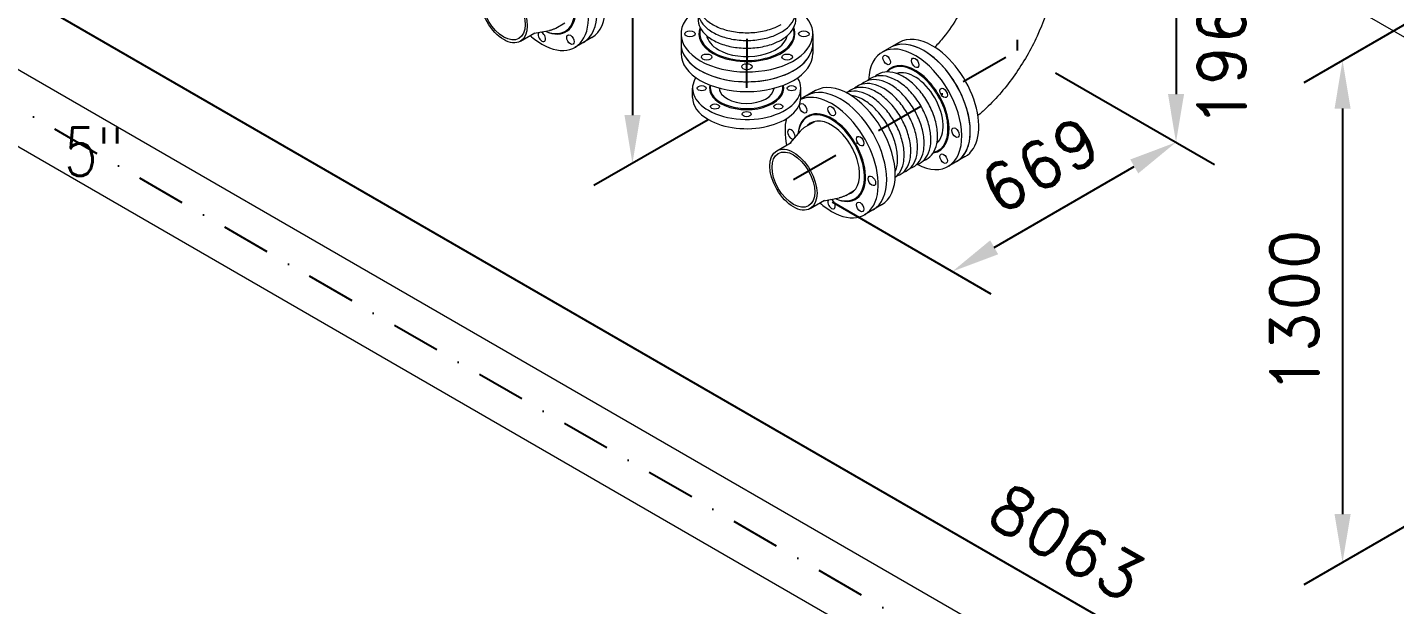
# Model space of a CAD drawing. Header units: millimetres. Extents: x -312439 to 477422, y -331570 to 212570.
# Drawn here: x 341843 to 345386, y 170560 to 172055 of the extents above; entities that cross this region are included whole.
import ezdxf

# ---------------------------------------------------------------- set-up
doc = ezdxf.new("R2010")
doc.units = ezdxf.units.MM
doc.linetypes.add('DASHDOT', pattern=[25.4, 12.7, -6.35, 0, -6.35])
doc.layers.add('ARCONDTEXTO', color=4, linetype='Continuous')
doc.styles.add('ROMAND', font='ROMAND.SHX')
doc.styles.add('ROMANS', font='romans.shx', dxfattribs={"height": 187.5})
doc.dimstyles.new('1-50 (MILIMETRO)', dxfattribs={"dimscale": 0, "dimtxt": 125, "dimasz": 125, "dimexe": 100, "dimexo": 100, "dimgap": 50, "dimtad": 0, "dimdec": 0, "dimzin": 0, "dimdsep": 46, "dimtxsty": 'ROMAND', "dimcen": -390, "dimclrd": 1, "dimclre": 1, "dimclrt": 3, "dimadec": 0, "dimazin": 0, "dimtfac": 1, "dimtdec": 0, "dimtix": 1, "dimtmove": 2, "dimatfit": 2, "dimfxl": 1, "dimtvp": 1, "dimtolj": 1, "dimtzin": 0, "dimarcsym": 0})

# ---------------------------------------------------------------- blocks, each defined once
blk = doc.blocks.new('*D96')
at = {"color": 1, "lineweight": -2, "transparency": 16777216}
for p, q in [((340982.5, 172444.7), (340982.5, 172743.9)), ((347857.3, 168659.3), (341090.8, 172566)), ((347965.6, 168413.1), (347965.6, 168712.3))]:
    blk.add_line(p, q, dxfattribs=at)
at = {"color": 1, "transparency": 16777216}
for points in [[(341101.2, 172584), (341080.3, 172547.9), (340982.5, 172628.5)], [(347867.7, 168677.3), (347846.9, 168641.2), (347965.6, 168596.8)]]:
    blk.add_solid(points, dxfattribs=at)
at = {"layer": 'Defpoints', "color": 0, "transparency": 16777216}
for p in [(340982.5, 172628.5), (340982.5, 172329.3), (347965.6, 168297.6)]:
    blk.add_point(p, dxfattribs=at)
at = {"color": 3, "transparency": 16777216, "insert": (344536.5, 170720.9), "char_height": 125, "attachment_point": 5, "rotation": 330, "style": 'ROMAND'}
blk.add_mtext('\\A1;8063', dxfattribs=at)
blk = doc.blocks.new('*D129')
at = {"color": 1, "lineweight": -2, "transparency": 16777216}
for p, q in [((344507.5, 171937.5), (344919.4, 171699.7)), ((344348.2, 171485.3), (344711.2, 171694.9)), ((343928, 171602.9), (344339.9, 171365.1))]:
    blk.add_line(p, q, dxfattribs=at)
at = {"color": 1, "transparency": 16777216}
for points in [[(344700.8, 171712.9), (344721.6, 171676.9), (344819.4, 171757.4)], [(344337.8, 171503.4), (344358.6, 171467.3), (344239.9, 171422.8)]]:
    blk.add_solid(points, dxfattribs=at)
at = {"layer": 'Defpoints', "color": 0, "transparency": 16777216}
for p in [(344407.5, 171995.2), (344819.4, 171757.4), (343828, 171660.7)]:
    blk.add_point(p, dxfattribs=at)
at = {"color": 3, "transparency": 16777216, "insert": (344467.2, 171698.4), "char_height": 125, "attachment_point": 5, "rotation": 30, "style": 'ROMAND'}
blk.add_mtext('\\A1;669', dxfattribs=at)
blk = doc.blocks.new('*D130')
at = {"color": 1, "lineweight": -2, "transparency": 16777216}
for p, q in [((344507.5, 173897.2), (344919.4, 173659.3)), ((344819.4, 173592.1), (344819.4, 171882.4)), ((344507.5, 171937.5), (344919.4, 171699.7))]:
    blk.add_line(p, q, dxfattribs=at)
at = {"color": 1, "transparency": 16777216}
for points in [[(344798.6, 173592.1), (344840.3, 173592.1), (344819.4, 173717.1)], [(344798.6, 171882.4), (344840.3, 171882.4), (344819.4, 171757.4)]]:
    blk.add_solid(points, dxfattribs=at)
at = {"layer": 'Defpoints', "color": 0, "transparency": 16777216}
for p in [(344407.5, 173954.9), (344407.5, 171995.2), (344819.4, 171757.4)]:
    blk.add_point(p, dxfattribs=at)
at = {"color": 3, "transparency": 16777216, "insert": (344937.4, 172010), "char_height": 125, "attachment_point": 5, "rotation": 90, "style": 'ROMAND'}
blk.add_mtext('\\A1;1960', dxfattribs=at)
blk = doc.blocks.new('*D131')
at = {"color": 1, "lineweight": -2, "transparency": 16777216}
for p, q in [((343607.6, 173492.1), (343311.7, 173321.2)), ((343411.6, 173254), (343410.9, 171827.8)), ((343606.7, 171815.9), (343310.8, 171645.1))]:
    blk.add_line(p, q, dxfattribs=at)
at = {"color": 1, "transparency": 16777216}
for points in [[(343390.8, 173254), (343432.5, 173254), (343411.7, 173379)], [(343390.1, 171827.8), (343431.7, 171827.8), (343410.8, 171702.8)]]:
    blk.add_solid(points, dxfattribs=at)
at = {"layer": 'Defpoints', "color": 0, "transparency": 16777216}
for p in [(343707.6, 173549.8), (343706.8, 171873.7), (343410.8, 171702.8)]:
    blk.add_point(p, dxfattribs=at)
at = {"color": 3, "transparency": 16777216, "insert": (343286.3, 172698.8), "char_height": 125, "attachment_point": 5, "rotation": 89.9708, "style": 'ROMAND'}
blk.add_mtext('\\A1;1676', dxfattribs=at)
blk = doc.blocks.new('*D26')
at = {"color": 1, "lineweight": -2, "transparency": 16777216}
for p, q in [((345507.1, 172117.4), (345151, 171911.8)), ((345251, 171844.6), (345251, 170794.2)), ((345507.1, 170817), (345151, 170611.4))]:
    blk.add_line(p, q, dxfattribs=at)
at = {"color": 1, "transparency": 16777216}
for points in [[(345230.2, 171844.6), (345271.9, 171844.6), (345251, 171969.6)], [(345230.2, 170794.2), (345271.9, 170794.2), (345251, 170669.2)]]:
    blk.add_solid(points, dxfattribs=at)
at = {"layer": 'Defpoints', "color": 0, "transparency": 16777216}
for p in [(345607.1, 172175.2), (345607.1, 170874.8), (345251, 170669.2)]:
    blk.add_point(p, dxfattribs=at)
at = {"color": 3, "transparency": 16777216, "insert": (345126, 171319.4), "char_height": 125, "attachment_point": 5, "rotation": 90, "style": 'ROMAND'}
blk.add_mtext('\\A1;1300', dxfattribs=at)

msp = doc.modelspace()

# ---------------------------------------------------------------- linework, layer by layer
at = {"color": 6, "linetype": 'DASHDOT', "ltscale": 10}
for p, q in [((343707.605, 173549.831), (343706.751, 171873.664)), ((344407.496, 172530.825), (344407.496, 171995.239)), ((347965.562, 168297.588), (340982.504, 172329.258)), ((343827.995, 171660.664), (344407.496, 171995.239))]:
    msp.add_line(p, q, dxfattribs=at)
at = {"color": 5, "linetype": 'Continuous', "lineweight": 0, "extrusion": (4.44089e-16, 0.816497, 0.57735)}
for p, q in [((344881.815, 172335.726), (347466.851, 170843.255)), ((341209.323, 172298.219), (347825.272, 168478.499)), ((341122.794, 172148.348), (347738.744, 168328.627)), ((343212.629, 172053.335), (343235.586, 172066.589)), ((343120.451, 172019.207), (343157.524, 172040.611)), ((343155.915, 172039.682), (343195.434, 172047.019)), ((343305.593, 172028.731), (343261.599, 172003.331)), ((343536.635, 172038.339), (343536.635, 171987.539)), ((343604.609, 172028.664), (343604.609, 172032.413)), ((343810.366, 172028.664), (343810.366, 172032.413)), ((343878.339, 172038.339), (343878.339, 171987.539)), ((344102.056, 172016.176), (344058.062, 171990.776)), ((344100.427, 171936.747), (344097.18, 171934.872)), ((343566.518, 171873.664), (343566.518, 171897.464)), ((343637.493, 171889.947), (343637.493, 171897.555)), ((343777.482, 171895.268), (343777.482, 171897.555)), ((343885.55, 171891.176), (343846.727, 171868.762)), ((343846.985, 171873.664), (343846.985, 171897.464)), ((343860.375, 171798.364), (343883.332, 171811.619)), ((343820.195, 171756.074), (343846.308, 171786.631)), ((343784.731, 171735.599), (343821.803, 171757.003)), ((344203.306, 171758.556), (344200.059, 171756.681)), ((344272.908, 171720.252), (344228.914, 171694.852)), ((343871.259, 171585.728), (343908.332, 171607.132)), ((343906.723, 171606.203), (343946.243, 171613.54)), ((343963.437, 171619.855), (343986.394, 171633.11)), ((344056.402, 171595.252), (344012.407, 171569.852))]:
    msp.add_line(p, q, dxfattribs=at)
at = {"color": 5, "linetype": 'Continuous', "lineweight": 0}
for centre, major_axis, start_param, end_param in [((343176.173, 172151.293), (-85.426, 147.962), 2.35619449, 6.22477498), ((343198.17, 172163.993), (85.426, -147.962), 0, 3.14159265), ((343220.167, 172176.693), (85.426, -147.962), 0, 3.14159265), ((343176.173, 172151.293), (-62.156, 107.657), 2.45904627, 6.96573169), ((343174.788, 172150.493), (61.176, -105.96), 5.62196445, 10.08599882), ((343707.487, 172038.339), (-170.852, 0), 5.54247328, 7.06858347), ((343707.487, 172038.339), (-170.852, 0), 0.78539816, 3.88230468), ((343176.173, 172151.293), (-85.426, 147.962), 2.10186094, 2.35619449), ((343176.173, 172030.793), (-6.797, 11.773), 0.11335786, 2.35619449), ((343176.173, 172030.793), (-6.797, 11.773), 2.35619449, 5.76685734), ((343707.487, 172038.339), (-124.312, 0), 6.0571064, 7.06858347), ((343707.487, 172039.939), (122.352, 0), 2.95808865, 3.92699082), ((343707.487, 172039.939), (104.716, 0), 3.24907876, 3.92699082), ((343707.487, 172038.339), (-124.312, 0), 0.78539816, 3.36767156), ((343707.487, 172039.939), (122.352, 0), 3.92699082, 6.46668931), ((343707.487, 172039.939), (104.716, 0), 3.92699082, 6.1756992), ((344165.485, 171855.514), (85.426, -147.962), 0, 3.14159265), ((344187.482, 171868.214), (-85.426, 147.962), 5.49778714, 6.28318531), ((343707.487, 172012.939), (170.852, 0), 3.14159265, 6.28318531), ((343707.487, 172012.939), (170.852, 0), 3.14159265, 3.92699082), ((343707.487, 172012.939), (170.852, 0), 3.92699082, 6.28318531), ((344143.488, 171842.814), (-85.426, 147.962), 2.40088063, 7.02389733), ((344165.485, 171855.514), (-85.426, 147.962), 5.49778714, 6.28318531), ((344165.485, 171855.514), (-85.426, 147.962), 3.14159265, 5.49778714), ((344187.482, 171868.214), (-85.426, 147.962), 3.14159265, 5.49778714), ((343707.487, 171987.539), (-170.852, 0), 0, 3.14159265), ((344143.488, 171842.814), (-62.156, 107.657), 2.91551375, 6.50926421), ((344142.102, 171842.014), (61.176, -105.96), 6.09968131, 9.60828196), ((343706.751, 171897.464), (-140.233, 0), 5.93304267, 7.06858347), ((343706.751, 171897.464), (-140.233, 0), 0.78539816, 3.48229878), ((344142.102, 171842.014), (52.358, -90.686), 0.10748611, 3.03410655), ((343706.751, 171897.464), (96.142, 0), 2.98987482, 3.92699082), ((343706.751, 171899.064), (94.183, 0), 3.02695683, 3.92699082), ((343706.751, 171899.064), (-71.035, 0), 0.02553219, 3.1064533), ((343706.751, 171897.464), (96.142, 0), 3.92699082, 6.42546663), ((343706.751, 171899.064), (94.183, 0), 3.92699082, 6.38821398), ((343926.981, 171717.814), (-85.426, 147.962), 2.35619449, 6.22477498), ((343948.979, 171730.514), (85.426, -147.962), 0, 3.14159265), ((343970.976, 171743.214), (85.426, -147.962), 0, 3.14159265), ((343706.751, 171873.664), (140.233, 0), 3.14159265, 3.92699082), ((343706.751, 171873.664), (140.233, 0), 3.92699082, 6.28318531), ((343926.981, 171717.814), (-85.426, 147.962), 0.54616254, 1.03973171), ((343926.981, 171717.814), (-62.156, 107.657), 2.45904627, 6.96573169), ((343925.596, 171717.014), (61.176, -105.96), 5.62196445, 10.08599882), ((343925.596, 171717.014), (52.358, -90.686), 6.10524599, 9.60271728), ((343822.625, 171778.064), (-6.797, 11.773), 3.65792062, 8.6393798), ((343822.625, 171778.064), (-6.797, 11.773), 2.35619449, 3.02823479), ((343926.981, 171717.814), (-85.426, 147.962), 2.10186094, 2.35619449), ((343926.981, 171597.314), (-6.797, 11.773), 0.11335786, 2.35619449), ((343926.981, 171597.314), (-6.797, 11.773), 2.35619449, 5.76685734)]:
    msp.add_ellipse(centre, major_axis=major_axis, ratio=0.57735027, start_param=start_param, end_param=end_param, dxfattribs=at)
for centre, major_axis in [((343077.187, 172094.143), (-43.264, 74.936)), ((343077.187, 172094.143), (-39.253, 67.988)), ((343249.964, 172023.483), (-6.797, 11.773)), ((343559.906, 172038.339), (-13.595, 0)), ((343855.069, 172038.339), (-13.595, 0)), ((343603.131, 171978.089), (-13.595, 0)), ((343707.487, 171953.132), (-13.595, 0)), ((343811.843, 171978.089), (-13.595, 0)), ((344069.697, 171970.623), (-6.797, 11.773)), ((344143.488, 171963.314), (-6.797, 11.773)), ((343590.4, 171897.464), (11.635, 0)), ((343823.102, 171897.464), (-11.635, 0)), ((344217.279, 171885.417), (-6.797, 11.773)), ((343624.479, 171849.964), (11.635, 0)), ((343789.024, 171849.964), (-11.635, 0)), ((343853.191, 171845.623), (-6.797, 11.773)), ((343926.981, 171838.314), (-6.797, 11.773)), ((343706.751, 171830.289), (-11.635, 0)), ((344247.844, 171782.564), (-6.797, 11.773)), ((343827.995, 171660.664), (-43.264, 74.936)), ((343827.995, 171660.664), (-39.253, 67.988)), ((344000.772, 171760.417), (-6.797, 11.773)), ((344217.279, 171715.004), (-6.797, 11.773)), ((344031.338, 171657.564), (-6.797, 11.773)), ((344000.772, 171590.004), (-6.797, 11.773))]:
    msp.add_ellipse(centre, major_axis=major_axis, ratio=0.57735027, dxfattribs=at)
for points, knots in [([(344293.502, 172175.813), (344290.703, 172165.857), (344287.356, 172155.667), (344275.886, 172125.234), (344266.255, 172104.794), (344243.699, 172065.367), (344230.729, 172046.409), (344209.506, 172020.208), (344201.853, 172011.601), (344194.117, 172003.673)], [0.369794337, 0.369794337, 0.369794337, 0.369794337, 0.507609134, 0.507609134, 0.778558045, 0.778558045, 1.053396997, 1.053396997, 1.20100199, 1.20100199, 1.20100199, 1.20100199]), ([(344502.976, 172167.489), (344501.249, 172158.075), (344499.241, 172148.658), (344488.19, 172103.004), (344475.429, 172066.915), (344443.206, 171997.098), (344423.741, 171963.383), (344379.389, 171900.568), (344354.516, 171871.473), (344320.504, 171839.075), (344313.352, 171832.628), (344306.063, 171826.425)], [0.23264377, 0.23264377, 0.23264377, 0.23264377, 0.31415927, 0.31415927, 0.62831853, 0.62831853, 0.9424778, 0.9424778, 1.25663706, 1.25663706, 1.33815256, 1.33815256, 1.33815256, 1.33815256]), ([(343581.802, 172126.962), (343581.559, 172125.843), (343581.355, 172124.719), (343580.069, 172115.77), (343580.972, 172107.788), (343586.677, 172092.437), (343591.547, 172085.094), (343604.935, 172071.387), (343613.687, 172065.107), (343634.096, 172054.468), (343645.803, 172050.145), (343670.85, 172043.926), (343684.181, 172042.024), (343711.144, 172040.791), (343724.77, 172041.453), (343751.014, 172045.276), (343763.627, 172048.439), (343782.547, 172055.497), (343789.514, 172058.742), (343795.859, 172062.405)], [3.80182001, 3.80182001, 3.80182001, 3.80182001, 3.84420963, 3.84420963, 4.1383608, 4.1383608, 4.44043772, 4.44043772, 4.76340526, 4.76340526, 5.09164712, 5.09164712, 5.41874426, 5.41874426, 5.74494249, 5.74494249, 6.07146428, 6.07146428, 6.28318531, 6.28318531, 6.28318531, 6.28318531]), ([(343581.802, 172106.962), (343581.559, 172105.843), (343581.355, 172104.719), (343580.069, 172095.77), (343580.972, 172087.788), (343586.677, 172072.437), (343591.547, 172065.094), (343604.935, 172051.387), (343613.687, 172045.107), (343634.096, 172034.468), (343645.803, 172030.145), (343670.85, 172023.926), (343684.181, 172022.024), (343711.144, 172020.791), (343724.77, 172021.453), (343751.014, 172025.276), (343763.627, 172028.439), (343782.547, 172035.497), (343789.514, 172038.742), (343795.859, 172042.405)], [3.80182001, 3.80182001, 3.80182001, 3.80182001, 3.84420963, 3.84420963, 4.1383608, 4.1383608, 4.44043772, 4.44043772, 4.76340526, 4.76340526, 5.09164712, 5.09164712, 5.41874426, 5.41874426, 5.74494249, 5.74494249, 6.07146428, 6.07146428, 6.28318531, 6.28318531, 6.28318531, 6.28318531]), ([(343795.859, 172042.405), (343805.693, 172048.083), (343814.033, 172054.767), (343826.615, 172069.531), (343830.947, 172077.6), (343834.606, 172092.927), (343834.68, 172100.044), (343833.172, 172106.962)], [0, 0, 0, 0, 0.328163505, 0.328163505, 0.648411862, 0.648411862, 0.910568967, 0.910568967, 0.910568967, 0.910568967]), ([(343581.802, 172086.962), (343581.559, 172085.843), (343581.355, 172084.719), (343580.069, 172075.77), (343580.972, 172067.788), (343586.677, 172052.437), (343591.547, 172045.094), (343604.935, 172031.387), (343613.687, 172025.107), (343634.096, 172014.468), (343645.803, 172010.145), (343670.85, 172003.926), (343684.181, 172002.024), (343711.144, 172000.791), (343724.77, 172001.453), (343751.014, 172005.276), (343763.627, 172008.439), (343782.547, 172015.497), (343789.514, 172018.742), (343795.859, 172022.405)], [3.80182001, 3.80182001, 3.80182001, 3.80182001, 3.84420963, 3.84420963, 4.1383608, 4.1383608, 4.44043772, 4.44043772, 4.76340526, 4.76340526, 5.09164712, 5.09164712, 5.41874426, 5.41874426, 5.74494249, 5.74494249, 6.07146428, 6.07146428, 6.28318531, 6.28318531, 6.28318531, 6.28318531]), ([(343795.859, 172022.405), (343805.693, 172028.083), (343814.033, 172034.767), (343826.615, 172049.531), (343830.947, 172057.6), (343834.606, 172072.927), (343834.68, 172080.044), (343833.172, 172086.962)], [0, 0, 0, 0, 0.328163505, 0.328163505, 0.648411862, 0.648411862, 0.910568967, 0.910568967, 0.910568967, 0.910568967]), ([(343212.629, 172053.335), (343211.558, 172052.716), (343210.466, 172052.136), (343208.246, 172051.053), (343207.118, 172050.55), (343204.835, 172049.626), (343203.68, 172049.205), (343201.349, 172048.442), (343200.174, 172048.101), (343197.812, 172047.5), (343196.624, 172047.24), (343195.434, 172047.019)], [0.785398163, 0.785398163, 0.785398163, 0.785398163, 0.825695174, 0.825695174, 0.865992184, 0.865992184, 0.906289194, 0.906289194, 0.946586205, 0.946586205, 0.986883215, 0.986883215, 0.986883215, 0.986883215]), ([(344166.831, 171754.249), (344166.831, 171765.605), (344165.21, 171777.755), (344158.985, 171802.459), (344154.389, 171815.007), (344142.723, 171839.263), (344135.662, 171850.968), (344119.761, 171872.417), (344110.923, 171882.157), (344092.272, 171898.716), (344082.459, 171905.524), (344062.754, 171915.42), (344052.855, 171918.513), (344034.182, 171920.361), (344025.364, 171919.24), (344012.515, 171913.931), (344007.922, 171911.012), (344003.896, 171907.349)], [0, 0, 0, 0, 0.32816351, 0.32816351, 0.65548399, 0.65548399, 0.98174571, 0.98174571, 1.30813582, 1.30813582, 1.63575105, 1.63575105, 1.96354502, 1.96354502, 2.27981164, 2.27981164, 2.48136529, 2.48136529, 2.48136529, 2.48136529]), ([(344184.152, 171764.249), (344184.152, 171775.605), (344182.53, 171787.755), (344176.306, 171812.459), (344171.709, 171825.007), (344160.043, 171849.263), (344152.983, 171860.968), (344137.082, 171882.417), (344128.243, 171892.157), (344109.592, 171908.716), (344099.78, 171915.524), (344080.075, 171925.42), (344070.175, 171928.513), (344051.502, 171930.361), (344042.684, 171929.24), (344029.836, 171923.931), (344025.242, 171921.012), (344021.216, 171917.349)], [0, 0, 0, 0, 0.32816351, 0.32816351, 0.65548399, 0.65548399, 0.98174571, 0.98174571, 1.30813582, 1.30813582, 1.63575105, 1.63575105, 1.96354502, 1.96354502, 2.27981164, 2.27981164, 2.48136529, 2.48136529, 2.48136529, 2.48136529]), ([(344201.472, 171774.249), (344201.472, 171785.605), (344199.851, 171797.755), (344193.626, 171822.459), (344189.03, 171835.007), (344177.364, 171859.263), (344170.303, 171870.968), (344154.402, 171892.417), (344145.564, 171902.157), (344126.913, 171918.716), (344117.1, 171925.524), (344097.395, 171935.42), (344087.496, 171938.513), (344068.823, 171940.361), (344060.005, 171939.24), (344047.156, 171933.931), (344042.563, 171931.012), (344038.537, 171927.349)], [0, 0, 0, 0, 0.32816351, 0.32816351, 0.65548399, 0.65548399, 0.98174571, 0.98174571, 1.30813582, 1.30813582, 1.63575105, 1.63575105, 1.96354502, 1.96354502, 2.27981164, 2.27981164, 2.48136529, 2.48136529, 2.48136529, 2.48136529]), ([(344114.87, 171724.249), (344114.87, 171735.605), (344113.248, 171747.755), (344107.024, 171772.459), (344102.427, 171785.007), (344090.761, 171809.263), (344083.701, 171820.968), (344067.799, 171842.417), (344058.961, 171852.157), (344040.31, 171868.716), (344030.498, 171875.524), (344010.793, 171885.42), (344000.893, 171888.513), (343982.22, 171890.361), (343973.402, 171889.24), (343965.45, 171885.954), (343965.346, 171885.911), (343965.242, 171885.867)], [0, 0, 0, 0, 0.32816351, 0.32816351, 0.65548399, 0.65548399, 0.98174571, 0.98174571, 1.30813582, 1.30813582, 1.63575105, 1.63575105, 1.96354502, 1.96354502, 2.27981164, 2.27981164, 2.28401584, 2.28401584, 2.28401584, 2.28401584]), ([(344132.19, 171734.249), (344132.19, 171745.605), (344130.569, 171757.755), (344124.344, 171782.459), (344119.748, 171795.007), (344108.081, 171819.263), (344101.021, 171830.968), (344085.12, 171852.417), (344076.282, 171862.157), (344057.631, 171878.716), (344047.818, 171885.524), (344028.113, 171895.42), (344018.214, 171898.513), (343999.541, 171900.361), (343990.723, 171899.24), (343977.874, 171893.931), (343973.281, 171891.012), (343969.255, 171887.349)], [0, 0, 0, 0, 0.32816351, 0.32816351, 0.65548399, 0.65548399, 0.98174571, 0.98174571, 1.30813582, 1.30813582, 1.63575105, 1.63575105, 1.96354502, 1.96354502, 2.27981164, 2.27981164, 2.48136529, 2.48136529, 2.48136529, 2.48136529]), ([(344149.511, 171744.249), (344149.511, 171755.605), (344147.889, 171767.755), (344141.665, 171792.459), (344137.068, 171805.007), (344125.402, 171829.263), (344118.342, 171840.968), (344102.441, 171862.417), (344093.602, 171872.157), (344074.951, 171888.716), (344065.139, 171895.524), (344045.434, 171905.42), (344035.534, 171908.513), (344016.861, 171910.361), (344008.043, 171909.24), (343995.194, 171903.931), (343990.601, 171901.012), (343986.575, 171897.349)], [0, 0, 0, 0, 0.32816351, 0.32816351, 0.65548399, 0.65548399, 0.98174571, 0.98174571, 1.30813582, 1.30813582, 1.63575105, 1.63575105, 1.96354502, 1.96354502, 2.27981164, 2.27981164, 2.48136529, 2.48136529, 2.48136529, 2.48136529]), ([(344097.799, 171714.309), (344097.799, 171725.684), (344096.173, 171737.854), (344089.937, 171762.592), (344085.333, 171775.156), (344073.647, 171799.439), (344066.576, 171811.155), (344050.651, 171832.623), (344041.8, 171842.371), (344023.119, 171858.941), (344013.29, 171865.752), (343994.367, 171875.237), (343985.275, 171878.212), (343976.48, 171879.391)], [0, 0, 0, 0, 0.32834736, 0.32834736, 0.65583782, 0.65583782, 0.98224611, 0.98224611, 1.30878744, 1.30878744, 1.63658278, 1.63658278, 1.9373305, 1.9373305, 1.9373305, 1.9373305]), ([(343846.308, 171786.631), (343847.095, 171787.551), (343847.914, 171788.45), (343849.615, 171790.195), (343850.498, 171791.042), (343852.323, 171792.679), (343853.266, 171793.469), (343855.208, 171794.984), (343856.207, 171795.71), (343858.255, 171797.091), (343859.304, 171797.746), (343860.375, 171798.364)], [3.725505765, 3.725505765, 3.725505765, 3.725505765, 3.765802776, 3.765802776, 3.806099786, 3.806099786, 3.846396796, 3.846396796, 3.886693807, 3.886693807, 3.926990817, 3.926990817, 3.926990817, 3.926990817]), ([(344112.26, 171679.656), (344114.884, 171680.493), (344117.415, 171681.55), (344126.766, 171686.459), (344132.713, 171691.862), (344142.172, 171705.656), (344145.576, 171714.156), (344148.854, 171730.091), (344149.511, 171737.009), (344149.511, 171744.249)], [5.37261634, 5.37261634, 5.37261634, 5.37261634, 5.474589709, 5.474589709, 5.767211043, 5.767211043, 6.073965029, 6.073965029, 6.283185307, 6.283185307, 6.283185307, 6.283185307]), ([(344129.581, 171689.656), (344132.204, 171690.493), (344134.736, 171691.55), (344144.086, 171696.459), (344150.034, 171701.862), (344159.493, 171715.656), (344162.897, 171724.156), (344166.175, 171740.091), (344166.831, 171747.009), (344166.831, 171754.249)], [5.37261634, 5.37261634, 5.37261634, 5.37261634, 5.474589709, 5.474589709, 5.767211043, 5.767211043, 6.073965029, 6.073965029, 6.283185307, 6.283185307, 6.283185307, 6.283185307]), ([(344146.901, 171699.656), (344149.525, 171700.493), (344152.056, 171701.55), (344161.407, 171706.459), (344167.355, 171711.862), (344176.813, 171725.656), (344180.217, 171734.156), (344183.495, 171750.091), (344184.152, 171757.009), (344184.152, 171764.249)], [5.37261634, 5.37261634, 5.37261634, 5.37261634, 5.474589709, 5.474589709, 5.767211043, 5.767211043, 6.073965029, 6.073965029, 6.283185307, 6.283185307, 6.283185307, 6.283185307]), ([(344164.222, 171709.656), (344166.845, 171710.493), (344169.377, 171711.55), (344178.727, 171716.459), (344184.675, 171721.862), (344194.134, 171735.656), (344197.538, 171744.156), (344200.816, 171760.091), (344201.472, 171767.009), (344201.472, 171774.249)], [5.37261634, 5.37261634, 5.37261634, 5.37261634, 5.474589709, 5.474589709, 5.767211043, 5.767211043, 6.073965029, 6.073965029, 6.283185307, 6.283185307, 6.283185307, 6.283185307]), ([(344091.65, 171666.922), (344095.87, 171670.118), (344099.578, 171674.057), (344107.531, 171685.656), (344110.935, 171694.156), (344114.213, 171710.091), (344114.87, 171717.009), (344114.87, 171724.249)], [5.569965798, 5.569965798, 5.569965798, 5.569965798, 5.767211043, 5.767211043, 6.073965029, 6.073965029, 6.283185307, 6.283185307, 6.283185307, 6.283185307]), ([(344091.661, 171679.892), (344093.424, 171684.179), (344094.805, 171688.782), (344097.14, 171700.119), (344097.799, 171707.053), (344097.799, 171714.309)], [5.916651137, 5.916651137, 5.916651137, 5.916651137, 6.073766391, 6.073766391, 6.283185307, 6.283185307, 6.283185307, 6.283185307]), ([(344094.94, 171669.656), (344097.563, 171670.493), (344100.095, 171671.55), (344109.445, 171676.459), (344115.393, 171681.862), (344124.852, 171695.656), (344128.256, 171704.156), (344131.534, 171720.091), (344132.19, 171727.009), (344132.19, 171734.249)], [5.37261634, 5.37261634, 5.37261634, 5.37261634, 5.474589709, 5.474589709, 5.767211043, 5.767211043, 6.073965029, 6.073965029, 6.283185307, 6.283185307, 6.283185307, 6.283185307]), ([(343963.437, 171619.855), (343962.366, 171619.237), (343961.274, 171618.656), (343959.054, 171617.574), (343957.927, 171617.071), (343955.643, 171616.147), (343954.488, 171615.725), (343952.157, 171614.963), (343950.982, 171614.622), (343948.62, 171614.021), (343947.433, 171613.761), (343946.243, 171613.54)], [0.785398163, 0.785398163, 0.785398163, 0.785398163, 0.825695174, 0.825695174, 0.865992184, 0.865992184, 0.906289194, 0.906289194, 0.946586205, 0.946586205, 0.986883215, 0.986883215, 0.986883215, 0.986883215])]:
    msp.add_open_spline(points, degree=3, knots=knots, dxfattribs=at)

# ---------------------------------------------------------------- texts
at = {"layer": 'ARCONDTEXTO', "linetype": 'Continuous', "lineweight": -3, "style": 'ROMANS', "width": 0.8}
msp.add_text('5"', height=125, dxfattribs=at).set_placement((341938.341, 171670.585))

# ---------------------------------------------------------------- dimensions: what is measured, and where the dimension line sits
for base, p1, p2, angle, picture, middle in [((344819.432, 171757.407), (344407.496, 173954.899), (344407.496, 171995.239), 270, '*D130', (344937.404, 172009.969)), ((343410.843, 171702.821), (343707.605, 173549.831), (343706.751, 171873.664), 269.970824, '*D131', (343286.27, 172698.846))]:
    dim = msp.add_linear_dim(base=base, p1=p1, p2=p2, angle=angle, dimstyle='1-50 (MILIMETRO)', override={"dimscale": 1})
    dim.commit()
    dim.dimension.update_dxf_attribs({"geometry": picture, "text_midpoint": middle, "dimtype": 161})
for p1, p2, distance, picture, middle in [((347965.562, 168297.588), (340982.504, 172329.258), -259.116, '*D96', (344536.533, 170720.878)), ((345607.137, 172175.158), (345607.137, 170874.769), -356.11, '*D26', (345126.027, 171319.363)), ((343827.995, 171660.664), (344407.496, 171995.239), -411.936, '*D129', (344467.182, 171698.373))]:
    dim = msp.add_aligned_dim(p1=p1, p2=p2, distance=distance, dimstyle='1-50 (MILIMETRO)', override={"dimscale": 1})
    dim.commit()
    dim.dimension.update_dxf_attribs({"geometry": picture, "text_midpoint": middle})

doc.saveas('drawing.dxf')
